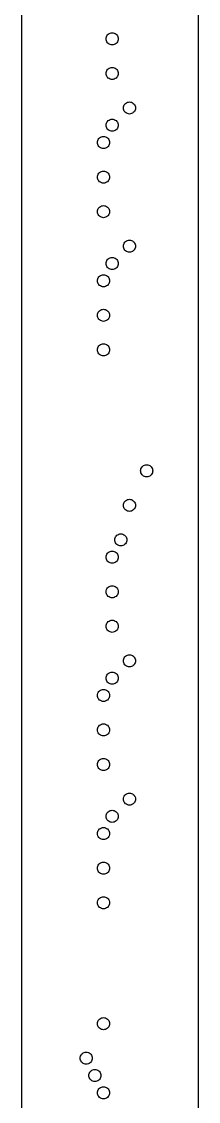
# Model space of a CAD drawing. Header units: metres. Extents: x 0 to 41, y 0 to 2000.
# Drawn here: x 0 to 41, y 251 to 501 of the extents above; entities that cross this region are included whole.
import ezdxf

# ---------------------------------------------------------------- set-up
doc = ezdxf.new("R2010")
doc.units = ezdxf.units.M

msp = doc.modelspace()

# ---------------------------------------------------------------- linework, layer by layer
for p, q in [((0, 2000), (0, 0)), ((41, 0), (41, 2000)), ((19.6844, 497.479), (19.7876, 497.7)), ((19.7876, 497.7), (19.9275, 497.9)), ((19.9275, 497.9), (20.1001, 498.072)), ((20.1001, 498.072), (20.3, 498.212)), ((20.3, 498.212), (20.5212, 498.316)), ((20.5212, 498.316), (20.7569, 498.379)), ((20.7569, 498.379), (21, 498.4)), ((21, 498.4), (21.2431, 498.379)), ((21.2431, 498.379), (21.4788, 498.316)), ((21.4788, 498.316), (21.7, 498.212)), ((21.7, 498.212), (21.8999, 498.072)), ((21.8999, 498.072), (22.0724, 497.9)), ((22.0724, 497.9), (22.2124, 497.7)), ((22.2124, 497.7), (22.3156, 497.479)), ((19.6, 497), (19.6213, 497.243)), ((19.6213, 496.757), (19.6, 497)), ((19.6213, 497.243), (19.6844, 497.479)), ((19.6844, 496.521), (19.6213, 496.757)), ((19.7876, 496.3), (19.6844, 496.521)), ((19.9275, 496.1), (19.7876, 496.3)), ((20.1001, 495.928), (19.9275, 496.1)), ((20.3, 495.788), (20.1001, 495.928)), ((20.5212, 495.684), (20.3, 495.788)), ((20.7569, 495.621), (20.5212, 495.684)), ((21, 495.6), (20.7569, 495.621)), ((21.2431, 495.621), (21, 495.6)), ((21.4788, 495.684), (21.2431, 495.621)), ((21.7, 495.788), (21.4788, 495.684)), ((21.8999, 495.928), (21.7, 495.788)), ((22.0724, 496.1), (21.8999, 495.928)), ((22.2124, 496.3), (22.0724, 496.1)), ((22.3156, 496.521), (22.2124, 496.3)), ((22.3156, 497.479), (22.3787, 497.243)), ((22.3787, 496.757), (22.3156, 496.521)), ((22.3787, 497.243), (22.4, 497)), ((22.4, 497), (22.3787, 496.757)), ((19.9275, 489.9), (20.1001, 490.072)), ((20.1001, 490.072), (20.3, 490.212)), ((20.3, 490.212), (20.5212, 490.316)), ((20.5212, 490.316), (20.7569, 490.379)), ((20.7569, 490.379), (21, 490.4)), ((21, 490.4), (21.2431, 490.379)), ((21.2431, 490.379), (21.4788, 490.316)), ((21.4788, 490.316), (21.7, 490.212)), ((21.7, 490.212), (21.8999, 490.072)), ((21.8999, 490.072), (22.0724, 489.9)), ((19.6, 489), (19.6213, 489.243)), ((19.6213, 488.757), (19.6, 489)), ((19.6213, 489.243), (19.6844, 489.479)), ((19.6844, 488.521), (19.6213, 488.757)), ((19.6844, 489.479), (19.7876, 489.7)), ((19.7876, 488.3), (19.6844, 488.521)), ((19.7876, 489.7), (19.9275, 489.9)), ((19.9275, 488.1), (19.7876, 488.3)), ((20.1001, 487.928), (19.9275, 488.1)), ((20.3, 487.788), (20.1001, 487.928)), ((20.5212, 487.684), (20.3, 487.788)), ((20.7569, 487.621), (20.5212, 487.684)), ((21, 487.6), (20.7569, 487.621)), ((21.2431, 487.621), (21, 487.6)), ((21.4788, 487.684), (21.2431, 487.621)), ((21.7, 487.788), (21.4788, 487.684)), ((21.8999, 487.928), (21.7, 487.788)), ((22.0724, 488.1), (21.8999, 487.928)), ((22.0724, 489.9), (22.2124, 489.7)), ((22.2124, 488.3), (22.0724, 488.1)), ((22.2124, 489.7), (22.3156, 489.479)), ((22.3156, 488.521), (22.2124, 488.3)), ((22.3156, 489.479), (22.3787, 489.243)), ((22.3787, 488.757), (22.3156, 488.521)), ((22.3787, 489.243), (22.4, 489)), ((22.4, 489), (22.3787, 488.757)), ((23.6, 481), (23.6213, 481.243)), ((23.6213, 480.757), (23.6, 481)), ((23.6213, 481.243), (23.6844, 481.479)), ((23.6844, 480.521), (23.6213, 480.757)), ((23.6844, 481.479), (23.7876, 481.7)), ((23.7876, 480.3), (23.6844, 480.521)), ((23.7876, 481.7), (23.9275, 481.9)), ((23.9275, 480.1), (23.7876, 480.3)), ((23.9275, 481.9), (24.1001, 482.072)), ((24.1001, 479.928), (23.9275, 480.1)), ((24.1001, 482.072), (24.3, 482.212)), ((24.3, 482.212), (24.5212, 482.316)), ((24.5212, 482.316), (24.7569, 482.379)), ((24.7569, 482.379), (25, 482.4)), ((25, 482.4), (25.2431, 482.379)), ((25.2431, 482.379), (25.4788, 482.316)), ((25.4788, 482.316), (25.7, 482.212)), ((25.7, 482.212), (25.8999, 482.072)), ((25.8999, 482.072), (26.0724, 481.9)), ((26.0724, 480.1), (25.8999, 479.928)), ((26.0724, 481.9), (26.2124, 481.7)), ((26.2124, 480.3), (26.0724, 480.1)), ((26.2124, 481.7), (26.3156, 481.479)), ((26.3156, 480.521), (26.2124, 480.3)), ((26.3156, 481.479), (26.3787, 481.243)), ((26.3787, 480.757), (26.3156, 480.521)), ((26.3787, 481.243), (26.4, 481)), ((26.4, 481), (26.3787, 480.757)), ((19.6844, 477.479), (19.7876, 477.7)), ((19.7876, 477.7), (19.9275, 477.9)), ((19.9275, 477.9), (20.1001, 478.072)), ((20.1001, 478.072), (20.3, 478.212)), ((20.3, 478.212), (20.5212, 478.316)), ((20.5212, 478.316), (20.7569, 478.379)), ((20.7569, 478.379), (21, 478.4)), ((21, 478.4), (21.2431, 478.379)), ((21.2431, 478.379), (21.4788, 478.316)), ((21.4788, 478.316), (21.7, 478.212)), ((21.7, 478.212), (21.8999, 478.072)), ((21.8999, 478.072), (22.0724, 477.9)), ((22.0724, 477.9), (22.2124, 477.7)), ((22.2124, 477.7), (22.3156, 477.479)), ((24.3, 479.788), (24.1001, 479.928)), ((24.5212, 479.684), (24.3, 479.788)), ((24.7569, 479.621), (24.5212, 479.684)), ((25, 479.6), (24.7569, 479.621)), ((25.2431, 479.621), (25, 479.6)), ((25.4788, 479.684), (25.2431, 479.621)), ((25.7, 479.788), (25.4788, 479.684)), ((25.8999, 479.928), (25.7, 479.788)), ((19.6, 477), (19.6213, 477.243)), ((19.6213, 476.757), (19.6, 477)), ((19.6213, 477.243), (19.6844, 477.479)), ((19.6844, 476.521), (19.6213, 476.757)), ((19.7876, 476.3), (19.6844, 476.521)), ((19.9275, 476.1), (19.7876, 476.3)), ((20.1001, 475.928), (19.9275, 476.1)), ((20.3, 475.788), (20.1001, 475.928)), ((20.5212, 475.684), (20.3, 475.788)), ((20.7569, 475.621), (20.5212, 475.684)), ((21, 475.6), (20.7569, 475.621)), ((21.2431, 475.621), (21, 475.6)), ((21.4788, 475.684), (21.2431, 475.621)), ((21.7, 475.788), (21.4788, 475.684)), ((21.8999, 475.928), (21.7, 475.788)), ((22.0724, 476.1), (21.8999, 475.928)), ((22.2124, 476.3), (22.0724, 476.1)), ((22.3156, 476.521), (22.2124, 476.3)), ((22.3156, 477.479), (22.3787, 477.243)), ((22.3787, 476.757), (22.3156, 476.521)), ((22.3787, 477.243), (22.4, 477)), ((22.4, 477), (22.3787, 476.757)), ((17.6, 473), (17.6213, 473.243)), ((17.6213, 472.757), (17.6, 473)), ((17.6213, 473.243), (17.6844, 473.479)), ((17.6844, 472.521), (17.6213, 472.757)), ((17.6844, 473.479), (17.7876, 473.7)), ((17.7876, 472.3), (17.6844, 472.521)), ((17.7876, 473.7), (17.9275, 473.9)), ((17.9275, 473.9), (18.1001, 474.072)), ((18.1001, 474.072), (18.3, 474.212)), ((18.3, 474.212), (18.5212, 474.316)), ((18.5212, 474.316), (18.7569, 474.379)), ((18.7569, 474.379), (19, 474.4)), ((19, 474.4), (19.2431, 474.379)), ((19.2431, 474.379), (19.4788, 474.316)), ((19.4788, 474.316), (19.7, 474.212)), ((19.7, 474.212), (19.8999, 474.072)), ((19.8999, 474.072), (20.0724, 473.9)), ((20.0724, 473.9), (20.2124, 473.7)), ((20.2124, 473.7), (20.3156, 473.479)), ((20.3156, 472.521), (20.2124, 472.3)), ((20.3156, 473.479), (20.3787, 473.243)), ((20.3787, 472.757), (20.3156, 472.521)), ((20.3787, 473.243), (20.4, 473)), ((20.4, 473), (20.3787, 472.757)), ((17.9275, 472.1), (17.7876, 472.3)), ((18.1001, 471.928), (17.9275, 472.1)), ((18.3, 471.788), (18.1001, 471.928)), ((18.5212, 471.684), (18.3, 471.788)), ((18.7569, 471.621), (18.5212, 471.684)), ((19, 471.6), (18.7569, 471.621)), ((19.2431, 471.621), (19, 471.6)), ((19.4788, 471.684), (19.2431, 471.621)), ((19.7, 471.788), (19.4788, 471.684)), ((19.8999, 471.928), (19.7, 471.788)), ((20.0724, 472.1), (19.8999, 471.928)), ((20.2124, 472.3), (20.0724, 472.1)), ((17.6, 465), (17.6213, 465.243)), ((17.6213, 464.757), (17.6, 465)), ((17.6213, 465.243), (17.6844, 465.479)), ((17.6844, 465.479), (17.7876, 465.7)), ((17.7876, 465.7), (17.9275, 465.9)), ((17.9275, 465.9), (18.1001, 466.072)), ((18.1001, 466.072), (18.3, 466.212)), ((18.3, 466.212), (18.5212, 466.316)), ((18.5212, 466.316), (18.7569, 466.379)), ((18.7569, 466.379), (19, 466.4)), ((19, 466.4), (19.2431, 466.379)), ((19.2431, 466.379), (19.4788, 466.316)), ((19.4788, 466.316), (19.7, 466.212)), ((19.7, 466.212), (19.8999, 466.072)), ((19.8999, 466.072), (20.0724, 465.9)), ((20.0724, 465.9), (20.2124, 465.7)), ((20.2124, 465.7), (20.3156, 465.479)), ((20.3156, 465.479), (20.3787, 465.243)), ((20.3787, 465.243), (20.4, 465)), ((20.4, 465), (20.3787, 464.757)), ((17.6844, 464.521), (17.6213, 464.757)), ((17.7876, 464.3), (17.6844, 464.521)), ((17.9275, 464.1), (17.7876, 464.3)), ((18.1001, 463.928), (17.9275, 464.1)), ((18.3, 463.788), (18.1001, 463.928)), ((18.5212, 463.684), (18.3, 463.788)), ((18.7569, 463.621), (18.5212, 463.684)), ((19, 463.6), (18.7569, 463.621)), ((19.2431, 463.621), (19, 463.6)), ((19.4788, 463.684), (19.2431, 463.621)), ((19.7, 463.788), (19.4788, 463.684)), ((19.8999, 463.928), (19.7, 463.788)), ((20.0724, 464.1), (19.8999, 463.928)), ((20.2124, 464.3), (20.0724, 464.1)), ((20.3156, 464.521), (20.2124, 464.3)), ((20.3787, 464.757), (20.3156, 464.521)), ((17.6844, 457.479), (17.7876, 457.7)), ((17.7876, 457.7), (17.9275, 457.9)), ((17.9275, 457.9), (18.1001, 458.072)), ((18.1001, 458.072), (18.3, 458.212)), ((18.3, 458.212), (18.5212, 458.316)), ((18.5212, 458.316), (18.7569, 458.379)), ((18.7569, 458.379), (19, 458.4)), ((19, 458.4), (19.2431, 458.379)), ((19.2431, 458.379), (19.4788, 458.316)), ((19.4788, 458.316), (19.7, 458.212)), ((19.7, 458.212), (19.8999, 458.072)), ((19.8999, 458.072), (20.0724, 457.9)), ((20.0724, 457.9), (20.2124, 457.7)), ((20.2124, 457.7), (20.3156, 457.479)), ((17.6, 457), (17.6213, 457.243)), ((17.6213, 456.757), (17.6, 457)), ((17.6213, 457.243), (17.6844, 457.479)), ((17.6844, 456.521), (17.6213, 456.757)), ((17.7876, 456.3), (17.6844, 456.521)), ((17.9275, 456.1), (17.7876, 456.3)), ((18.1001, 455.928), (17.9275, 456.1)), ((18.3, 455.788), (18.1001, 455.928)), ((18.5212, 455.684), (18.3, 455.788)), ((18.7569, 455.621), (18.5212, 455.684)), ((19, 455.6), (18.7569, 455.621)), ((19.2431, 455.621), (19, 455.6)), ((19.4788, 455.684), (19.2431, 455.621)), ((19.7, 455.788), (19.4788, 455.684)), ((19.8999, 455.928), (19.7, 455.788)), ((20.0724, 456.1), (19.8999, 455.928)), ((20.2124, 456.3), (20.0724, 456.1)), ((20.3156, 456.521), (20.2124, 456.3)), ((20.3156, 457.479), (20.3787, 457.243)), ((20.3787, 456.757), (20.3156, 456.521)), ((20.3787, 457.243), (20.4, 457)), ((20.4, 457), (20.3787, 456.757)), ((23.9275, 449.9), (24.1001, 450.072)), ((24.1001, 450.072), (24.3, 450.212)), ((24.3, 450.212), (24.5212, 450.316)), ((24.5212, 450.316), (24.7569, 450.379)), ((24.7569, 450.379), (25, 450.4)), ((25, 450.4), (25.2431, 450.379)), ((25.2431, 450.379), (25.4788, 450.316)), ((25.4788, 450.316), (25.7, 450.212)), ((25.7, 450.212), (25.8999, 450.072)), ((25.8999, 450.072), (26.0724, 449.9)), ((23.6, 449), (23.6213, 449.243)), ((23.6213, 448.757), (23.6, 449)), ((23.6213, 449.243), (23.6844, 449.479)), ((23.6844, 448.521), (23.6213, 448.757)), ((23.6844, 449.479), (23.7876, 449.7)), ((23.7876, 448.3), (23.6844, 448.521)), ((23.7876, 449.7), (23.9275, 449.9)), ((23.9275, 448.1), (23.7876, 448.3)), ((24.1001, 447.928), (23.9275, 448.1)), ((24.3, 447.788), (24.1001, 447.928)), ((24.5212, 447.684), (24.3, 447.788)), ((24.7569, 447.621), (24.5212, 447.684)), ((25, 447.6), (24.7569, 447.621)), ((25.2431, 447.621), (25, 447.6)), ((25.4788, 447.684), (25.2431, 447.621)), ((25.7, 447.788), (25.4788, 447.684)), ((25.8999, 447.928), (25.7, 447.788)), ((26.0724, 448.1), (25.8999, 447.928)), ((26.0724, 449.9), (26.2124, 449.7)), ((26.2124, 448.3), (26.0724, 448.1)), ((26.2124, 449.7), (26.3156, 449.479)), ((26.3156, 448.521), (26.2124, 448.3)), ((26.3156, 449.479), (26.3787, 449.243)), ((26.3787, 448.757), (26.3156, 448.521)), ((26.3787, 449.243), (26.4, 449)), ((26.4, 449), (26.3787, 448.757)), ((19.6, 445), (19.6213, 445.243)), ((19.6213, 444.757), (19.6, 445)), ((19.6213, 445.243), (19.6844, 445.479)), ((19.6844, 445.479), (19.7876, 445.7)), ((19.7876, 445.7), (19.9275, 445.9)), ((19.9275, 445.9), (20.1001, 446.072)), ((20.1001, 446.072), (20.3, 446.212)), ((20.3, 446.212), (20.5212, 446.316)), ((20.5212, 446.316), (20.7569, 446.379)), ((20.7569, 446.379), (21, 446.4)), ((21, 446.4), (21.2431, 446.379)), ((21.2431, 446.379), (21.4788, 446.316)), ((21.4788, 446.316), (21.7, 446.212)), ((21.7, 446.212), (21.8999, 446.072)), ((21.8999, 446.072), (22.0724, 445.9)), ((22.0724, 445.9), (22.2124, 445.7)), ((22.2124, 445.7), (22.3156, 445.479)), ((22.3156, 445.479), (22.3787, 445.243)), ((22.3787, 445.243), (22.4, 445)), ((22.4, 445), (22.3787, 444.757)), ((19.6844, 444.521), (19.6213, 444.757)), ((19.7876, 444.3), (19.6844, 444.521)), ((19.9275, 444.1), (19.7876, 444.3)), ((20.1001, 443.928), (19.9275, 444.1)), ((20.3, 443.788), (20.1001, 443.928)), ((20.5212, 443.684), (20.3, 443.788)), ((20.7569, 443.621), (20.5212, 443.684)), ((21, 443.6), (20.7569, 443.621)), ((21.2431, 443.621), (21, 443.6)), ((21.4788, 443.684), (21.2431, 443.621)), ((21.7, 443.788), (21.4788, 443.684)), ((21.8999, 443.928), (21.7, 443.788)), ((22.0724, 444.1), (21.8999, 443.928)), ((22.2124, 444.3), (22.0724, 444.1)), ((22.3156, 444.521), (22.2124, 444.3)), ((22.3787, 444.757), (22.3156, 444.521)), ((17.6, 441), (17.6213, 441.243)), ((17.6213, 440.757), (17.6, 441)), ((17.6213, 441.243), (17.6844, 441.479)), ((17.6844, 440.521), (17.6213, 440.757)), ((17.6844, 441.479), (17.7876, 441.7)), ((17.7876, 440.3), (17.6844, 440.521)), ((17.7876, 441.7), (17.9275, 441.9)), ((17.9275, 440.1), (17.7876, 440.3)), ((17.9275, 441.9), (18.1001, 442.072)), ((18.1001, 439.928), (17.9275, 440.1)), ((18.1001, 442.072), (18.3, 442.212)), ((18.3, 442.212), (18.5212, 442.316)), ((18.5212, 442.316), (18.7569, 442.379)), ((18.7569, 442.379), (19, 442.4)), ((19, 442.4), (19.2431, 442.379)), ((19.2431, 442.379), (19.4788, 442.316)), ((19.4788, 442.316), (19.7, 442.212)), ((19.7, 442.212), (19.8999, 442.072)), ((19.8999, 442.072), (20.0724, 441.9)), ((20.0724, 440.1), (19.8999, 439.928)), ((20.0724, 441.9), (20.2124, 441.7)), ((20.2124, 440.3), (20.0724, 440.1)), ((20.2124, 441.7), (20.3156, 441.479)), ((20.3156, 440.521), (20.2124, 440.3)), ((20.3156, 441.479), (20.3787, 441.243)), ((20.3787, 440.757), (20.3156, 440.521)), ((20.3787, 441.243), (20.4, 441)), ((20.4, 441), (20.3787, 440.757)), ((18.3, 439.788), (18.1001, 439.928)), ((18.5212, 439.684), (18.3, 439.788)), ((18.7569, 439.621), (18.5212, 439.684)), ((19, 439.6), (18.7569, 439.621)), ((19.2431, 439.621), (19, 439.6)), ((19.4788, 439.684), (19.2431, 439.621)), ((19.7, 439.788), (19.4788, 439.684)), ((19.8999, 439.928), (19.7, 439.788)), ((17.6, 433), (17.6213, 433.243)), ((17.6213, 432.757), (17.6, 433)), ((17.6213, 433.243), (17.6844, 433.479)), ((17.6844, 432.521), (17.6213, 432.757)), ((17.6844, 433.479), (17.7876, 433.7)), ((17.7876, 432.3), (17.6844, 432.521)), ((17.7876, 433.7), (17.9275, 433.9)), ((17.9275, 433.9), (18.1001, 434.072)), ((18.1001, 434.072), (18.3, 434.212)), ((18.3, 434.212), (18.5212, 434.316)), ((18.5212, 434.316), (18.7569, 434.379)), ((18.7569, 434.379), (19, 434.4)), ((19, 434.4), (19.2431, 434.379)), ((19.2431, 434.379), (19.4788, 434.316)), ((19.4788, 434.316), (19.7, 434.212)), ((19.7, 434.212), (19.8999, 434.072)), ((19.8999, 434.072), (20.0724, 433.9)), ((20.0724, 433.9), (20.2124, 433.7)), ((20.2124, 433.7), (20.3156, 433.479)), ((20.3156, 432.521), (20.2124, 432.3)), ((20.3156, 433.479), (20.3787, 433.243)), ((20.3787, 432.757), (20.3156, 432.521)), ((20.3787, 433.243), (20.4, 433)), ((20.4, 433), (20.3787, 432.757)), ((17.9275, 432.1), (17.7876, 432.3)), ((18.1001, 431.928), (17.9275, 432.1)), ((18.3, 431.788), (18.1001, 431.928)), ((18.5212, 431.684), (18.3, 431.788)), ((18.7569, 431.621), (18.5212, 431.684)), ((19, 431.6), (18.7569, 431.621)), ((19.2431, 431.621), (19, 431.6)), ((19.4788, 431.684), (19.2431, 431.621)), ((19.7, 431.788), (19.4788, 431.684)), ((19.8999, 431.928), (19.7, 431.788)), ((20.0724, 432.1), (19.8999, 431.928)), ((20.2124, 432.3), (20.0724, 432.1)), ((17.6, 425), (17.6213, 425.243)), ((17.6213, 424.757), (17.6, 425)), ((17.6213, 425.243), (17.6844, 425.479)), ((17.6844, 425.479), (17.7876, 425.7)), ((17.7876, 425.7), (17.9275, 425.9)), ((17.9275, 425.9), (18.1001, 426.072)), ((18.1001, 426.072), (18.3, 426.212)), ((18.3, 426.212), (18.5212, 426.316)), ((18.5212, 426.316), (18.7569, 426.379)), ((18.7569, 426.379), (19, 426.4)), ((19, 426.4), (19.2431, 426.379)), ((19.2431, 426.379), (19.4788, 426.316)), ((19.4788, 426.316), (19.7, 426.212)), ((19.7, 426.212), (19.8999, 426.072)), ((19.8999, 426.072), (20.0724, 425.9)), ((20.0724, 425.9), (20.2124, 425.7)), ((20.2124, 425.7), (20.3156, 425.479)), ((20.3156, 425.479), (20.3787, 425.243)), ((20.3787, 425.243), (20.4, 425)), ((20.4, 425), (20.3787, 424.757)), ((17.6844, 424.521), (17.6213, 424.757)), ((17.7876, 424.3), (17.6844, 424.521)), ((17.9275, 424.1), (17.7876, 424.3)), ((18.1001, 423.928), (17.9275, 424.1)), ((18.3, 423.788), (18.1001, 423.928)), ((18.5212, 423.684), (18.3, 423.788)), ((18.7569, 423.621), (18.5212, 423.684)), ((19, 423.6), (18.7569, 423.621)), ((19.2431, 423.621), (19, 423.6)), ((19.4788, 423.684), (19.2431, 423.621)), ((19.7, 423.788), (19.4788, 423.684)), ((19.8999, 423.928), (19.7, 423.788)), ((20.0724, 424.1), (19.8999, 423.928)), ((20.2124, 424.3), (20.0724, 424.1)), ((20.3156, 424.521), (20.2124, 424.3)), ((20.3787, 424.757), (20.3156, 424.521)), ((27.6844, 397.479), (27.7876, 397.7)), ((27.7876, 397.7), (27.9275, 397.9)), ((27.9275, 397.9), (28.1001, 398.072)), ((28.1001, 398.072), (28.3, 398.212)), ((28.3, 398.212), (28.5212, 398.316)), ((28.5212, 398.316), (28.7569, 398.379)), ((28.7569, 398.379), (29, 398.4)), ((29, 398.4), (29.2431, 398.379)), ((29.2431, 398.379), (29.4788, 398.316)), ((29.4788, 398.316), (29.7, 398.212)), ((29.7, 398.212), (29.8999, 398.072)), ((29.8999, 398.072), (30.0724, 397.9)), ((30.0724, 397.9), (30.2124, 397.7)), ((30.2124, 397.7), (30.3156, 397.479)), ((27.6, 397), (27.6213, 397.243)), ((27.6213, 396.757), (27.6, 397)), ((27.6213, 397.243), (27.6844, 397.479)), ((27.6844, 396.521), (27.6213, 396.757)), ((27.7876, 396.3), (27.6844, 396.521)), ((27.9275, 396.1), (27.7876, 396.3)), ((28.1001, 395.928), (27.9275, 396.1)), ((28.3, 395.788), (28.1001, 395.928)), ((28.5212, 395.684), (28.3, 395.788)), ((28.7569, 395.621), (28.5212, 395.684)), ((29, 395.6), (28.7569, 395.621)), ((29.2431, 395.621), (29, 395.6)), ((29.4788, 395.684), (29.2431, 395.621)), ((29.7, 395.788), (29.4788, 395.684)), ((29.8999, 395.928), (29.7, 395.788)), ((30.0724, 396.1), (29.8999, 395.928)), ((30.2124, 396.3), (30.0724, 396.1)), ((30.3156, 396.521), (30.2124, 396.3)), ((30.3156, 397.479), (30.3787, 397.243)), ((30.3787, 396.757), (30.3156, 396.521)), ((30.3787, 397.243), (30.4, 397)), ((30.4, 397), (30.3787, 396.757)), ((23.9275, 389.9), (24.1001, 390.072)), ((24.1001, 390.072), (24.3, 390.212)), ((24.3, 390.212), (24.5212, 390.316)), ((24.5212, 390.316), (24.7569, 390.379)), ((24.7569, 390.379), (25, 390.4)), ((25, 390.4), (25.2431, 390.379)), ((25.2431, 390.379), (25.4788, 390.316)), ((25.4788, 390.316), (25.7, 390.212)), ((25.7, 390.212), (25.8999, 390.072)), ((25.8999, 390.072), (26.0724, 389.9)), ((23.6, 389), (23.6213, 389.243)), ((23.6213, 388.757), (23.6, 389)), ((23.6213, 389.243), (23.6844, 389.479)), ((23.6844, 388.521), (23.6213, 388.757)), ((23.6844, 389.479), (23.7876, 389.7)), ((23.7876, 388.3), (23.6844, 388.521)), ((23.7876, 389.7), (23.9275, 389.9)), ((23.9275, 388.1), (23.7876, 388.3)), ((24.1001, 387.928), (23.9275, 388.1)), ((24.3, 387.788), (24.1001, 387.928)), ((24.5212, 387.684), (24.3, 387.788)), ((24.7569, 387.621), (24.5212, 387.684)), ((25, 387.6), (24.7569, 387.621)), ((25.2431, 387.621), (25, 387.6)), ((25.4788, 387.684), (25.2431, 387.621)), ((25.7, 387.788), (25.4788, 387.684)), ((25.8999, 387.928), (25.7, 387.788)), ((26.0724, 388.1), (25.8999, 387.928)), ((26.0724, 389.9), (26.2124, 389.7)), ((26.2124, 388.3), (26.0724, 388.1)), ((26.2124, 389.7), (26.3156, 389.479)), ((26.3156, 388.521), (26.2124, 388.3)), ((26.3156, 389.479), (26.3787, 389.243)), ((26.3787, 388.757), (26.3156, 388.521)), ((26.3787, 389.243), (26.4, 389)), ((26.4, 389), (26.3787, 388.757)), ((21.6, 381), (21.6213, 381.243)), ((21.6213, 380.757), (21.6, 381)), ((21.6213, 381.243), (21.6844, 381.479)), ((21.6844, 380.521), (21.6213, 380.757)), ((21.6844, 381.479), (21.7876, 381.7)), ((21.7876, 380.3), (21.6844, 380.521)), ((21.7876, 381.7), (21.9275, 381.9)), ((21.9275, 380.1), (21.7876, 380.3)), ((21.9275, 381.9), (22.1001, 382.072)), ((22.1001, 379.928), (21.9275, 380.1)), ((22.1001, 382.072), (22.3, 382.212)), ((22.3, 382.212), (22.5212, 382.316)), ((22.5212, 382.316), (22.7569, 382.379)), ((22.7569, 382.379), (23, 382.4)), ((23, 382.4), (23.2431, 382.379)), ((23.2431, 382.379), (23.4788, 382.316)), ((23.4788, 382.316), (23.7, 382.212)), ((23.7, 382.212), (23.8999, 382.072)), ((23.8999, 382.072), (24.0724, 381.9)), ((24.0724, 380.1), (23.8999, 379.928)), ((24.0724, 381.9), (24.2124, 381.7)), ((24.2124, 380.3), (24.0724, 380.1)), ((24.2124, 381.7), (24.3156, 381.479)), ((24.3156, 380.521), (24.2124, 380.3)), ((24.3156, 381.479), (24.3787, 381.243)), ((24.3787, 380.757), (24.3156, 380.521)), ((24.3787, 381.243), (24.4, 381)), ((24.4, 381), (24.3787, 380.757)), ((19.6844, 377.479), (19.7876, 377.7)), ((19.7876, 377.7), (19.9275, 377.9)), ((19.9275, 377.9), (20.1001, 378.072)), ((20.1001, 378.072), (20.3, 378.212)), ((20.3, 378.212), (20.5212, 378.316)), ((20.5212, 378.316), (20.7569, 378.379)), ((20.7569, 378.379), (21, 378.4)), ((21, 378.4), (21.2431, 378.379)), ((21.2431, 378.379), (21.4788, 378.316)), ((21.4788, 378.316), (21.7, 378.212)), ((21.7, 378.212), (21.8999, 378.072)), ((21.8999, 378.072), (22.0724, 377.9)), ((22.0724, 377.9), (22.2124, 377.7)), ((22.3, 379.788), (22.1001, 379.928)), ((22.2124, 377.7), (22.3156, 377.479)), ((22.5212, 379.684), (22.3, 379.788)), ((22.7569, 379.621), (22.5212, 379.684)), ((23, 379.6), (22.7569, 379.621)), ((23.2431, 379.621), (23, 379.6)), ((23.4788, 379.684), (23.2431, 379.621)), ((23.7, 379.788), (23.4788, 379.684)), ((23.8999, 379.928), (23.7, 379.788)), ((19.6, 377), (19.6213, 377.243)), ((19.6213, 376.757), (19.6, 377)), ((19.6213, 377.243), (19.6844, 377.479)), ((19.6844, 376.521), (19.6213, 376.757)), ((19.7876, 376.3), (19.6844, 376.521)), ((19.9275, 376.1), (19.7876, 376.3)), ((20.1001, 375.928), (19.9275, 376.1)), ((20.3, 375.788), (20.1001, 375.928)), ((20.5212, 375.684), (20.3, 375.788)), ((20.7569, 375.621), (20.5212, 375.684)), ((21, 375.6), (20.7569, 375.621)), ((21.2431, 375.621), (21, 375.6)), ((21.4788, 375.684), (21.2431, 375.621)), ((21.7, 375.788), (21.4788, 375.684)), ((21.8999, 375.928), (21.7, 375.788)), ((22.0724, 376.1), (21.8999, 375.928)), ((22.2124, 376.3), (22.0724, 376.1)), ((22.3156, 376.521), (22.2124, 376.3)), ((22.3156, 377.479), (22.3787, 377.243)), ((22.3787, 376.757), (22.3156, 376.521)), ((22.3787, 377.243), (22.4, 377)), ((22.4, 377), (22.3787, 376.757)), ((19.9275, 369.9), (20.1001, 370.072)), ((20.1001, 370.072), (20.3, 370.212)), ((20.3, 370.212), (20.5212, 370.316)), ((20.5212, 370.316), (20.7569, 370.379)), ((20.7569, 370.379), (21, 370.4)), ((21, 370.4), (21.2431, 370.379)), ((21.2431, 370.379), (21.4788, 370.316)), ((21.4788, 370.316), (21.7, 370.212)), ((21.7, 370.212), (21.8999, 370.072)), ((21.8999, 370.072), (22.0724, 369.9)), ((19.6, 369), (19.6213, 369.243)), ((19.6213, 368.757), (19.6, 369)), ((19.6213, 369.243), (19.6844, 369.479)), ((19.6844, 368.521), (19.6213, 368.757)), ((19.6844, 369.479), (19.7876, 369.7)), ((19.7876, 368.3), (19.6844, 368.521)), ((19.7876, 369.7), (19.9275, 369.9)), ((19.9275, 368.1), (19.7876, 368.3)), ((20.1001, 367.928), (19.9275, 368.1)), ((20.3, 367.788), (20.1001, 367.928)), ((20.5212, 367.684), (20.3, 367.788)), ((20.7569, 367.621), (20.5212, 367.684)), ((21, 367.6), (20.7569, 367.621)), ((21.2431, 367.621), (21, 367.6)), ((21.4788, 367.684), (21.2431, 367.621)), ((21.7, 367.788), (21.4788, 367.684)), ((21.8999, 367.928), (21.7, 367.788)), ((22.0724, 368.1), (21.8999, 367.928)), ((22.0724, 369.9), (22.2124, 369.7)), ((22.2124, 368.3), (22.0724, 368.1)), ((22.2124, 369.7), (22.3156, 369.479)), ((22.3156, 368.521), (22.2124, 368.3)), ((22.3156, 369.479), (22.3787, 369.243)), ((22.3787, 368.757), (22.3156, 368.521)), ((22.3787, 369.243), (22.4, 369)), ((22.4, 369), (22.3787, 368.757)), ((19.6, 361), (19.6213, 361.243)), ((19.6213, 360.757), (19.6, 361)), ((19.6213, 361.243), (19.6844, 361.479)), ((19.6844, 360.521), (19.6213, 360.757)), ((19.6844, 361.479), (19.7876, 361.7)), ((19.7876, 360.3), (19.6844, 360.521)), ((19.7876, 361.7), (19.9275, 361.9)), ((19.9275, 360.1), (19.7876, 360.3)), ((19.9275, 361.9), (20.1001, 362.072)), ((20.1001, 359.928), (19.9275, 360.1)), ((20.1001, 362.072), (20.3, 362.212)), ((20.3, 362.212), (20.5212, 362.316)), ((20.5212, 362.316), (20.7569, 362.379)), ((20.7569, 362.379), (21, 362.4)), ((21, 362.4), (21.2431, 362.379)), ((21.2431, 362.379), (21.4788, 362.316)), ((21.4788, 362.316), (21.7, 362.212)), ((21.7, 362.212), (21.8999, 362.072)), ((21.8999, 362.072), (22.0724, 361.9)), ((22.0724, 360.1), (21.8999, 359.928)), ((22.0724, 361.9), (22.2124, 361.7)), ((22.2124, 360.3), (22.0724, 360.1)), ((22.2124, 361.7), (22.3156, 361.479)), ((22.3156, 360.521), (22.2124, 360.3)), ((22.3156, 361.479), (22.3787, 361.243)), ((22.3787, 360.757), (22.3156, 360.521)), ((22.3787, 361.243), (22.4, 361)), ((22.4, 361), (22.3787, 360.757)), ((20.3, 359.788), (20.1001, 359.928)), ((20.5212, 359.684), (20.3, 359.788)), ((20.7569, 359.621), (20.5212, 359.684)), ((21, 359.6), (20.7569, 359.621)), ((21.2431, 359.621), (21, 359.6)), ((21.4788, 359.684), (21.2431, 359.621)), ((21.7, 359.788), (21.4788, 359.684)), ((21.8999, 359.928), (21.7, 359.788)), ((23.6, 353), (23.6213, 353.243)), ((23.6213, 352.757), (23.6, 353)), ((23.6213, 353.243), (23.6844, 353.479)), ((23.6844, 352.521), (23.6213, 352.757)), ((23.6844, 353.479), (23.7876, 353.7)), ((23.7876, 352.3), (23.6844, 352.521)), ((23.7876, 353.7), (23.9275, 353.9)), ((23.9275, 353.9), (24.1001, 354.072)), ((24.1001, 354.072), (24.3, 354.212)), ((24.3, 354.212), (24.5212, 354.316)), ((24.5212, 354.316), (24.7569, 354.379)), ((24.7569, 354.379), (25, 354.4)), ((25, 354.4), (25.2431, 354.379)), ((25.2431, 354.379), (25.4788, 354.316)), ((25.4788, 354.316), (25.7, 354.212)), ((25.7, 354.212), (25.8999, 354.072)), ((25.8999, 354.072), (26.0724, 353.9)), ((26.0724, 353.9), (26.2124, 353.7)), ((26.2124, 353.7), (26.3156, 353.479)), ((26.3156, 352.521), (26.2124, 352.3)), ((26.3156, 353.479), (26.3787, 353.243)), ((26.3787, 352.757), (26.3156, 352.521)), ((26.3787, 353.243), (26.4, 353)), ((26.4, 353), (26.3787, 352.757)), ((19.9275, 349.9), (20.1001, 350.072)), ((20.1001, 350.072), (20.3, 350.212)), ((20.3, 350.212), (20.5212, 350.316)), ((20.5212, 350.316), (20.7569, 350.379)), ((20.7569, 350.379), (21, 350.4)), ((21, 350.4), (21.2431, 350.379)), ((21.2431, 350.379), (21.4788, 350.316)), ((21.4788, 350.316), (21.7, 350.212)), ((21.7, 350.212), (21.8999, 350.072)), ((21.8999, 350.072), (22.0724, 349.9)), ((23.9275, 352.1), (23.7876, 352.3)), ((24.1001, 351.928), (23.9275, 352.1)), ((24.3, 351.788), (24.1001, 351.928)), ((24.5212, 351.684), (24.3, 351.788)), ((24.7569, 351.621), (24.5212, 351.684)), ((25, 351.6), (24.7569, 351.621)), ((25.2431, 351.621), (25, 351.6)), ((25.4788, 351.684), (25.2431, 351.621)), ((25.7, 351.788), (25.4788, 351.684)), ((25.8999, 351.928), (25.7, 351.788)), ((26.0724, 352.1), (25.8999, 351.928)), ((26.2124, 352.3), (26.0724, 352.1)), ((19.6, 349), (19.6213, 349.243)), ((19.6213, 348.757), (19.6, 349)), ((19.6213, 349.243), (19.6844, 349.479)), ((19.6844, 348.521), (19.6213, 348.757)), ((19.6844, 349.479), (19.7876, 349.7)), ((19.7876, 348.3), (19.6844, 348.521)), ((19.7876, 349.7), (19.9275, 349.9)), ((19.9275, 348.1), (19.7876, 348.3)), ((20.1001, 347.928), (19.9275, 348.1)), ((20.3, 347.788), (20.1001, 347.928)), ((20.5212, 347.684), (20.3, 347.788)), ((20.7569, 347.621), (20.5212, 347.684)), ((21, 347.6), (20.7569, 347.621)), ((21.2431, 347.621), (21, 347.6)), ((21.4788, 347.684), (21.2431, 347.621)), ((21.7, 347.788), (21.4788, 347.684)), ((21.8999, 347.928), (21.7, 347.788)), ((22.0724, 348.1), (21.8999, 347.928)), ((22.0724, 349.9), (22.2124, 349.7)), ((22.2124, 348.3), (22.0724, 348.1)), ((22.2124, 349.7), (22.3156, 349.479)), ((22.3156, 348.521), (22.2124, 348.3)), ((22.3156, 349.479), (22.3787, 349.243)), ((22.3787, 348.757), (22.3156, 348.521)), ((22.3787, 349.243), (22.4, 349)), ((22.4, 349), (22.3787, 348.757)), ((17.6, 345), (17.6213, 345.243)), ((17.6213, 344.757), (17.6, 345)), ((17.6213, 345.243), (17.6844, 345.479)), ((17.6844, 345.479), (17.7876, 345.7)), ((17.7876, 345.7), (17.9275, 345.9)), ((17.9275, 345.9), (18.1001, 346.072)), ((18.1001, 346.072), (18.3, 346.212)), ((18.3, 346.212), (18.5212, 346.316)), ((18.5212, 346.316), (18.7569, 346.379)), ((18.7569, 346.379), (19, 346.4)), ((19, 346.4), (19.2431, 346.379)), ((19.2431, 346.379), (19.4788, 346.316)), ((19.4788, 346.316), (19.7, 346.212)), ((19.7, 346.212), (19.8999, 346.072)), ((19.8999, 346.072), (20.0724, 345.9)), ((20.0724, 345.9), (20.2124, 345.7)), ((20.2124, 345.7), (20.3156, 345.479)), ((20.3156, 345.479), (20.3787, 345.243)), ((20.3787, 345.243), (20.4, 345)), ((20.4, 345), (20.3787, 344.757)), ((17.6844, 344.521), (17.6213, 344.757)), ((17.7876, 344.3), (17.6844, 344.521)), ((17.9275, 344.1), (17.7876, 344.3)), ((18.1001, 343.928), (17.9275, 344.1)), ((18.3, 343.788), (18.1001, 343.928)), ((18.5212, 343.684), (18.3, 343.788)), ((18.7569, 343.621), (18.5212, 343.684)), ((19, 343.6), (18.7569, 343.621)), ((19.2431, 343.621), (19, 343.6)), ((19.4788, 343.684), (19.2431, 343.621)), ((19.7, 343.788), (19.4788, 343.684)), ((19.8999, 343.928), (19.7, 343.788)), ((20.0724, 344.1), (19.8999, 343.928)), ((20.2124, 344.3), (20.0724, 344.1)), ((20.3156, 344.521), (20.2124, 344.3)), ((20.3787, 344.757), (20.3156, 344.521)), ((17.6844, 337.479), (17.7876, 337.7)), ((17.7876, 337.7), (17.9275, 337.9)), ((17.9275, 337.9), (18.1001, 338.072)), ((18.1001, 338.072), (18.3, 338.212)), ((18.3, 338.212), (18.5212, 338.316)), ((18.5212, 338.316), (18.7569, 338.379)), ((18.7569, 338.379), (19, 338.4)), ((19, 338.4), (19.2431, 338.379)), ((19.2431, 338.379), (19.4788, 338.316)), ((19.4788, 338.316), (19.7, 338.212)), ((19.7, 338.212), (19.8999, 338.072)), ((19.8999, 338.072), (20.0724, 337.9)), ((20.0724, 337.9), (20.2124, 337.7)), ((20.2124, 337.7), (20.3156, 337.479)), ((17.6, 337), (17.6213, 337.243)), ((17.6213, 336.757), (17.6, 337)), ((17.6213, 337.243), (17.6844, 337.479)), ((17.6844, 336.521), (17.6213, 336.757)), ((17.7876, 336.3), (17.6844, 336.521)), ((17.9275, 336.1), (17.7876, 336.3)), ((18.1001, 335.928), (17.9275, 336.1)), ((18.3, 335.788), (18.1001, 335.928)), ((18.5212, 335.684), (18.3, 335.788)), ((18.7569, 335.621), (18.5212, 335.684)), ((19, 335.6), (18.7569, 335.621)), ((19.2431, 335.621), (19, 335.6)), ((19.4788, 335.684), (19.2431, 335.621)), ((19.7, 335.788), (19.4788, 335.684)), ((19.8999, 335.928), (19.7, 335.788)), ((20.0724, 336.1), (19.8999, 335.928)), ((20.2124, 336.3), (20.0724, 336.1)), ((20.3156, 336.521), (20.2124, 336.3)), ((20.3156, 337.479), (20.3787, 337.243)), ((20.3787, 336.757), (20.3156, 336.521)), ((20.3787, 337.243), (20.4, 337)), ((20.4, 337), (20.3787, 336.757)), ((17.9275, 329.9), (18.1001, 330.072)), ((18.1001, 330.072), (18.3, 330.212)), ((18.3, 330.212), (18.5212, 330.316)), ((18.5212, 330.316), (18.7569, 330.379)), ((18.7569, 330.379), (19, 330.4)), ((19, 330.4), (19.2431, 330.379)), ((19.2431, 330.379), (19.4788, 330.316)), ((19.4788, 330.316), (19.7, 330.212)), ((19.7, 330.212), (19.8999, 330.072)), ((19.8999, 330.072), (20.0724, 329.9)), ((17.6, 329), (17.6213, 329.243)), ((17.6213, 328.757), (17.6, 329)), ((17.6213, 329.243), (17.6844, 329.479)), ((17.6844, 328.521), (17.6213, 328.757)), ((17.6844, 329.479), (17.7876, 329.7)), ((17.7876, 328.3), (17.6844, 328.521)), ((17.7876, 329.7), (17.9275, 329.9)), ((17.9275, 328.1), (17.7876, 328.3)), ((18.1001, 327.928), (17.9275, 328.1)), ((18.3, 327.788), (18.1001, 327.928)), ((18.5212, 327.684), (18.3, 327.788)), ((18.7569, 327.621), (18.5212, 327.684)), ((19, 327.6), (18.7569, 327.621)), ((19.2431, 327.621), (19, 327.6)), ((19.4788, 327.684), (19.2431, 327.621)), ((19.7, 327.788), (19.4788, 327.684)), ((19.8999, 327.928), (19.7, 327.788)), ((20.0724, 328.1), (19.8999, 327.928)), ((20.0724, 329.9), (20.2124, 329.7)), ((20.2124, 328.3), (20.0724, 328.1)), ((20.2124, 329.7), (20.3156, 329.479)), ((20.3156, 328.521), (20.2124, 328.3)), ((20.3156, 329.479), (20.3787, 329.243)), ((20.3787, 328.757), (20.3156, 328.521)), ((20.3787, 329.243), (20.4, 329)), ((20.4, 329), (20.3787, 328.757)), ((23.6, 321), (23.6213, 321.243)), ((23.6213, 320.757), (23.6, 321)), ((23.6213, 321.243), (23.6844, 321.479)), ((23.6844, 320.521), (23.6213, 320.757)), ((23.6844, 321.479), (23.7876, 321.7)), ((23.7876, 320.3), (23.6844, 320.521)), ((23.7876, 321.7), (23.9275, 321.9)), ((23.9275, 320.1), (23.7876, 320.3)), ((23.9275, 321.9), (24.1001, 322.072)), ((24.1001, 319.928), (23.9275, 320.1)), ((24.1001, 322.072), (24.3, 322.212)), ((24.3, 322.212), (24.5212, 322.316)), ((24.5212, 322.316), (24.7569, 322.379)), ((24.7569, 322.379), (25, 322.4)), ((25, 322.4), (25.2431, 322.379)), ((25.2431, 322.379), (25.4788, 322.316)), ((25.4788, 322.316), (25.7, 322.212)), ((25.7, 322.212), (25.8999, 322.072)), ((25.8999, 322.072), (26.0724, 321.9)), ((26.0724, 320.1), (25.8999, 319.928)), ((26.0724, 321.9), (26.2124, 321.7)), ((26.2124, 320.3), (26.0724, 320.1)), ((26.2124, 321.7), (26.3156, 321.479)), ((26.3156, 320.521), (26.2124, 320.3)), ((26.3156, 321.479), (26.3787, 321.243)), ((26.3787, 320.757), (26.3156, 320.521)), ((26.3787, 321.243), (26.4, 321)), ((26.4, 321), (26.3787, 320.757)), ((19.6844, 317.479), (19.7876, 317.7)), ((19.7876, 317.7), (19.9275, 317.9)), ((19.9275, 317.9), (20.1001, 318.072)), ((20.1001, 318.072), (20.3, 318.212)), ((20.3, 318.212), (20.5212, 318.316)), ((20.5212, 318.316), (20.7569, 318.379)), ((20.7569, 318.379), (21, 318.4)), ((21, 318.4), (21.2431, 318.379)), ((21.2431, 318.379), (21.4788, 318.316)), ((21.4788, 318.316), (21.7, 318.212)), ((21.7, 318.212), (21.8999, 318.072)), ((21.8999, 318.072), (22.0724, 317.9)), ((22.0724, 317.9), (22.2124, 317.7)), ((22.2124, 317.7), (22.3156, 317.479)), ((24.3, 319.788), (24.1001, 319.928)), ((24.5212, 319.684), (24.3, 319.788)), ((24.7569, 319.621), (24.5212, 319.684)), ((25, 319.6), (24.7569, 319.621)), ((25.2431, 319.621), (25, 319.6)), ((25.4788, 319.684), (25.2431, 319.621)), ((25.7, 319.788), (25.4788, 319.684)), ((25.8999, 319.928), (25.7, 319.788)), ((19.6, 317), (19.6213, 317.243)), ((19.6213, 316.757), (19.6, 317)), ((19.6213, 317.243), (19.6844, 317.479)), ((19.6844, 316.521), (19.6213, 316.757)), ((19.7876, 316.3), (19.6844, 316.521)), ((19.9275, 316.1), (19.7876, 316.3)), ((20.1001, 315.928), (19.9275, 316.1)), ((20.3, 315.788), (20.1001, 315.928)), ((20.5212, 315.684), (20.3, 315.788)), ((20.7569, 315.621), (20.5212, 315.684)), ((21, 315.6), (20.7569, 315.621)), ((21.2431, 315.621), (21, 315.6)), ((21.4788, 315.684), (21.2431, 315.621)), ((21.7, 315.788), (21.4788, 315.684)), ((21.8999, 315.928), (21.7, 315.788)), ((22.0724, 316.1), (21.8999, 315.928)), ((22.2124, 316.3), (22.0724, 316.1)), ((22.3156, 316.521), (22.2124, 316.3)), ((22.3156, 317.479), (22.3787, 317.243)), ((22.3787, 316.757), (22.3156, 316.521)), ((22.3787, 317.243), (22.4, 317)), ((22.4, 317), (22.3787, 316.757)), ((17.6, 313), (17.6213, 313.243)), ((17.6213, 312.757), (17.6, 313)), ((17.6213, 313.243), (17.6844, 313.479)), ((17.6844, 312.521), (17.6213, 312.757)), ((17.6844, 313.479), (17.7876, 313.7)), ((17.7876, 312.3), (17.6844, 312.521)), ((17.7876, 313.7), (17.9275, 313.9)), ((17.9275, 313.9), (18.1001, 314.072)), ((18.1001, 314.072), (18.3, 314.212)), ((18.3, 314.212), (18.5212, 314.316)), ((18.5212, 314.316), (18.7569, 314.379)), ((18.7569, 314.379), (19, 314.4)), ((19, 314.4), (19.2431, 314.379)), ((19.2431, 314.379), (19.4788, 314.316)), ((19.4788, 314.316), (19.7, 314.212)), ((19.7, 314.212), (19.8999, 314.072)), ((19.8999, 314.072), (20.0724, 313.9)), ((20.0724, 313.9), (20.2124, 313.7)), ((20.2124, 313.7), (20.3156, 313.479)), ((20.3156, 312.521), (20.2124, 312.3)), ((20.3156, 313.479), (20.3787, 313.243)), ((20.3787, 312.757), (20.3156, 312.521)), ((20.3787, 313.243), (20.4, 313)), ((20.4, 313), (20.3787, 312.757)), ((17.9275, 312.1), (17.7876, 312.3)), ((18.1001, 311.928), (17.9275, 312.1)), ((18.3, 311.788), (18.1001, 311.928)), ((18.5212, 311.684), (18.3, 311.788)), ((18.7569, 311.621), (18.5212, 311.684)), ((19, 311.6), (18.7569, 311.621)), ((19.2431, 311.621), (19, 311.6)), ((19.4788, 311.684), (19.2431, 311.621)), ((19.7, 311.788), (19.4788, 311.684)), ((19.8999, 311.928), (19.7, 311.788)), ((20.0724, 312.1), (19.8999, 311.928)), ((20.2124, 312.3), (20.0724, 312.1)), ((17.6, 305), (17.6213, 305.243)), ((17.6213, 304.757), (17.6, 305)), ((17.6213, 305.243), (17.6844, 305.479)), ((17.6844, 305.479), (17.7876, 305.7)), ((17.7876, 305.7), (17.9275, 305.9)), ((17.9275, 305.9), (18.1001, 306.072)), ((18.1001, 306.072), (18.3, 306.212)), ((18.3, 306.212), (18.5212, 306.316)), ((18.5212, 306.316), (18.7569, 306.379)), ((18.7569, 306.379), (19, 306.4)), ((19, 306.4), (19.2431, 306.379)), ((19.2431, 306.379), (19.4788, 306.316)), ((19.4788, 306.316), (19.7, 306.212)), ((19.7, 306.212), (19.8999, 306.072)), ((19.8999, 306.072), (20.0724, 305.9)), ((20.0724, 305.9), (20.2124, 305.7)), ((20.2124, 305.7), (20.3156, 305.479)), ((20.3156, 305.479), (20.3787, 305.243)), ((20.3787, 305.243), (20.4, 305)), ((20.4, 305), (20.3787, 304.757)), ((17.6844, 304.521), (17.6213, 304.757)), ((17.7876, 304.3), (17.6844, 304.521)), ((17.9275, 304.1), (17.7876, 304.3)), ((18.1001, 303.928), (17.9275, 304.1)), ((18.3, 303.788), (18.1001, 303.928)), ((18.5212, 303.684), (18.3, 303.788)), ((18.7569, 303.621), (18.5212, 303.684)), ((19, 303.6), (18.7569, 303.621)), ((19.2431, 303.621), (19, 303.6)), ((19.4788, 303.684), (19.2431, 303.621)), ((19.7, 303.788), (19.4788, 303.684)), ((19.8999, 303.928), (19.7, 303.788)), ((20.0724, 304.1), (19.8999, 303.928)), ((20.2124, 304.3), (20.0724, 304.1)), ((20.3156, 304.521), (20.2124, 304.3)), ((20.3787, 304.757), (20.3156, 304.521)), ((17.6844, 297.479), (17.7876, 297.7)), ((17.7876, 297.7), (17.9275, 297.9)), ((17.9275, 297.9), (18.1001, 298.072)), ((18.1001, 298.072), (18.3, 298.212)), ((18.3, 298.212), (18.5212, 298.316)), ((18.5212, 298.316), (18.7569, 298.379)), ((18.7569, 298.379), (19, 298.4)), ((19, 298.4), (19.2431, 298.379)), ((19.2431, 298.379), (19.4788, 298.316)), ((19.4788, 298.316), (19.7, 298.212)), ((19.7, 298.212), (19.8999, 298.072)), ((19.8999, 298.072), (20.0724, 297.9)), ((20.0724, 297.9), (20.2124, 297.7)), ((20.2124, 297.7), (20.3156, 297.479)), ((17.6, 297), (17.6213, 297.243)), ((17.6213, 296.757), (17.6, 297)), ((17.6213, 297.243), (17.6844, 297.479)), ((17.6844, 296.521), (17.6213, 296.757)), ((17.7876, 296.3), (17.6844, 296.521)), ((17.9275, 296.1), (17.7876, 296.3)), ((18.1001, 295.928), (17.9275, 296.1)), ((18.3, 295.788), (18.1001, 295.928)), ((18.5212, 295.684), (18.3, 295.788)), ((18.7569, 295.621), (18.5212, 295.684)), ((19, 295.6), (18.7569, 295.621)), ((19.2431, 295.621), (19, 295.6)), ((19.4788, 295.684), (19.2431, 295.621)), ((19.7, 295.788), (19.4788, 295.684)), ((19.8999, 295.928), (19.7, 295.788)), ((20.0724, 296.1), (19.8999, 295.928)), ((20.2124, 296.3), (20.0724, 296.1)), ((20.3156, 296.521), (20.2124, 296.3)), ((20.3156, 297.479), (20.3787, 297.243)), ((20.3787, 296.757), (20.3156, 296.521)), ((20.3787, 297.243), (20.4, 297)), ((20.4, 297), (20.3787, 296.757)), ((17.9275, 269.9), (18.1001, 270.072)), ((18.1001, 270.072), (18.3, 270.212)), ((18.3, 270.212), (18.5212, 270.316)), ((18.5212, 270.316), (18.7569, 270.379)), ((18.7569, 270.379), (19, 270.4)), ((19, 270.4), (19.2431, 270.379)), ((19.2431, 270.379), (19.4788, 270.316)), ((19.4788, 270.316), (19.7, 270.212)), ((19.7, 270.212), (19.8999, 270.072)), ((19.8999, 270.072), (20.0724, 269.9)), ((17.6, 269), (17.6213, 269.243)), ((17.6213, 268.757), (17.6, 269)), ((17.6213, 269.243), (17.6844, 269.479)), ((17.6844, 268.521), (17.6213, 268.757)), ((17.6844, 269.479), (17.7876, 269.7)), ((17.7876, 268.3), (17.6844, 268.521)), ((17.7876, 269.7), (17.9275, 269.9)), ((17.9275, 268.1), (17.7876, 268.3)), ((18.1001, 267.928), (17.9275, 268.1)), ((18.3, 267.788), (18.1001, 267.928)), ((18.5212, 267.684), (18.3, 267.788)), ((18.7569, 267.621), (18.5212, 267.684)), ((19, 267.6), (18.7569, 267.621)), ((19.2431, 267.621), (19, 267.6)), ((19.4788, 267.684), (19.2431, 267.621)), ((19.7, 267.788), (19.4788, 267.684)), ((19.8999, 267.928), (19.7, 267.788)), ((20.0724, 268.1), (19.8999, 267.928)), ((20.0724, 269.9), (20.2124, 269.7)), ((20.2124, 268.3), (20.0724, 268.1)), ((20.2124, 269.7), (20.3156, 269.479)), ((20.3156, 268.521), (20.2124, 268.3)), ((20.3156, 269.479), (20.3787, 269.243)), ((20.3787, 268.757), (20.3156, 268.521)), ((20.3787, 269.243), (20.4, 269)), ((20.4, 269), (20.3787, 268.757)), ((13.6, 261), (13.6213, 261.243)), ((13.6213, 260.757), (13.6, 261)), ((13.6213, 261.243), (13.6844, 261.479)), ((13.6844, 260.521), (13.6213, 260.757)), ((13.6844, 261.479), (13.7876, 261.7)), ((13.7876, 260.3), (13.6844, 260.521)), ((13.7876, 261.7), (13.9275, 261.9)), ((13.9275, 260.1), (13.7876, 260.3)), ((13.9275, 261.9), (14.1001, 262.072)), ((14.1001, 259.928), (13.9275, 260.1)), ((14.1001, 262.072), (14.3, 262.212)), ((14.3, 262.212), (14.5212, 262.316)), ((14.5212, 262.316), (14.7569, 262.379)), ((14.7569, 262.379), (15, 262.4)), ((15, 262.4), (15.2431, 262.379)), ((15.2431, 262.379), (15.4788, 262.316)), ((15.4788, 262.316), (15.7, 262.212)), ((15.7, 262.212), (15.8999, 262.072)), ((15.8999, 262.072), (16.0724, 261.9)), ((16.0724, 260.1), (15.8999, 259.928)), ((16.0724, 261.9), (16.2124, 261.7)), ((16.2124, 260.3), (16.0724, 260.1)), ((16.2124, 261.7), (16.3156, 261.479)), ((16.3156, 260.521), (16.2124, 260.3)), ((16.3156, 261.479), (16.3787, 261.243)), ((16.3787, 260.757), (16.3156, 260.521)), ((16.3787, 261.243), (16.4, 261)), ((16.4, 261), (16.3787, 260.757)), ((14.3, 259.788), (14.1001, 259.928)), ((14.5212, 259.684), (14.3, 259.788)), ((14.7569, 259.621), (14.5212, 259.684)), ((15, 259.6), (14.7569, 259.621)), ((15.2431, 259.621), (15, 259.6)), ((15.4788, 259.684), (15.2431, 259.621)), ((15.7, 259.788), (15.4788, 259.684)), ((15.6844, 257.479), (15.7876, 257.7)), ((15.8999, 259.928), (15.7, 259.788)), ((15.7876, 257.7), (15.9275, 257.9)), ((15.9275, 257.9), (16.1001, 258.072)), ((16.1001, 258.072), (16.3, 258.212)), ((16.3, 258.212), (16.5212, 258.316)), ((16.5212, 258.316), (16.7569, 258.379)), ((16.7569, 258.379), (17, 258.4)), ((17, 258.4), (17.2431, 258.379)), ((17.2431, 258.379), (17.4788, 258.316)), ((17.4788, 258.316), (17.7, 258.212)), ((17.7, 258.212), (17.8999, 258.072)), ((17.8999, 258.072), (18.0724, 257.9)), ((18.0724, 257.9), (18.2124, 257.7)), ((18.2124, 257.7), (18.3156, 257.479)), ((15.6, 257), (15.6213, 257.243)), ((15.6213, 256.757), (15.6, 257)), ((15.6213, 257.243), (15.6844, 257.479)), ((15.6844, 256.521), (15.6213, 256.757)), ((15.7876, 256.3), (15.6844, 256.521)), ((15.9275, 256.1), (15.7876, 256.3)), ((16.1001, 255.928), (15.9275, 256.1)), ((16.3, 255.788), (16.1001, 255.928)), ((16.5212, 255.684), (16.3, 255.788)), ((16.7569, 255.621), (16.5212, 255.684)), ((17, 255.6), (16.7569, 255.621)), ((17.2431, 255.621), (17, 255.6)), ((17.4788, 255.684), (17.2431, 255.621)), ((17.7, 255.788), (17.4788, 255.684)), ((17.8999, 255.928), (17.7, 255.788)), ((18.0724, 256.1), (17.8999, 255.928)), ((18.2124, 256.3), (18.0724, 256.1)), ((18.3156, 256.521), (18.2124, 256.3)), ((18.3156, 257.479), (18.3787, 257.243)), ((18.3787, 256.757), (18.3156, 256.521)), ((18.3787, 257.243), (18.4, 257)), ((18.4, 257), (18.3787, 256.757)), ((17.6, 253), (17.6213, 253.243)), ((17.6213, 252.757), (17.6, 253)), ((17.6213, 253.243), (17.6844, 253.479)), ((17.6844, 252.521), (17.6213, 252.757)), ((17.6844, 253.479), (17.7876, 253.7)), ((17.7876, 252.3), (17.6844, 252.521)), ((17.7876, 253.7), (17.9275, 253.9)), ((17.9275, 253.9), (18.1001, 254.072)), ((18.1001, 254.072), (18.3, 254.212)), ((18.3, 254.212), (18.5212, 254.316)), ((18.5212, 254.316), (18.7569, 254.379)), ((18.7569, 254.379), (19, 254.4)), ((19, 254.4), (19.2431, 254.379)), ((19.2431, 254.379), (19.4788, 254.316)), ((19.4788, 254.316), (19.7, 254.212)), ((19.7, 254.212), (19.8999, 254.072)), ((19.8999, 254.072), (20.0724, 253.9)), ((20.0724, 253.9), (20.2124, 253.7)), ((20.2124, 253.7), (20.3156, 253.479)), ((20.3156, 252.521), (20.2124, 252.3)), ((20.3156, 253.479), (20.3787, 253.243)), ((20.3787, 252.757), (20.3156, 252.521)), ((20.3787, 253.243), (20.4, 253)), ((20.4, 253), (20.3787, 252.757)), ((17.9275, 252.1), (17.7876, 252.3)), ((18.1001, 251.928), (17.9275, 252.1)), ((18.3, 251.788), (18.1001, 251.928)), ((18.5212, 251.684), (18.3, 251.788)), ((18.7569, 251.621), (18.5212, 251.684)), ((19, 251.6), (18.7569, 251.621)), ((19.2431, 251.621), (19, 251.6)), ((19.4788, 251.684), (19.2431, 251.621)), ((19.7, 251.788), (19.4788, 251.684)), ((19.8999, 251.928), (19.7, 251.788)), ((20.0724, 252.1), (19.8999, 251.928)), ((20.2124, 252.3), (20.0724, 252.1))]:
    msp.add_line(p, q)

doc.saveas('drawing.dxf')
